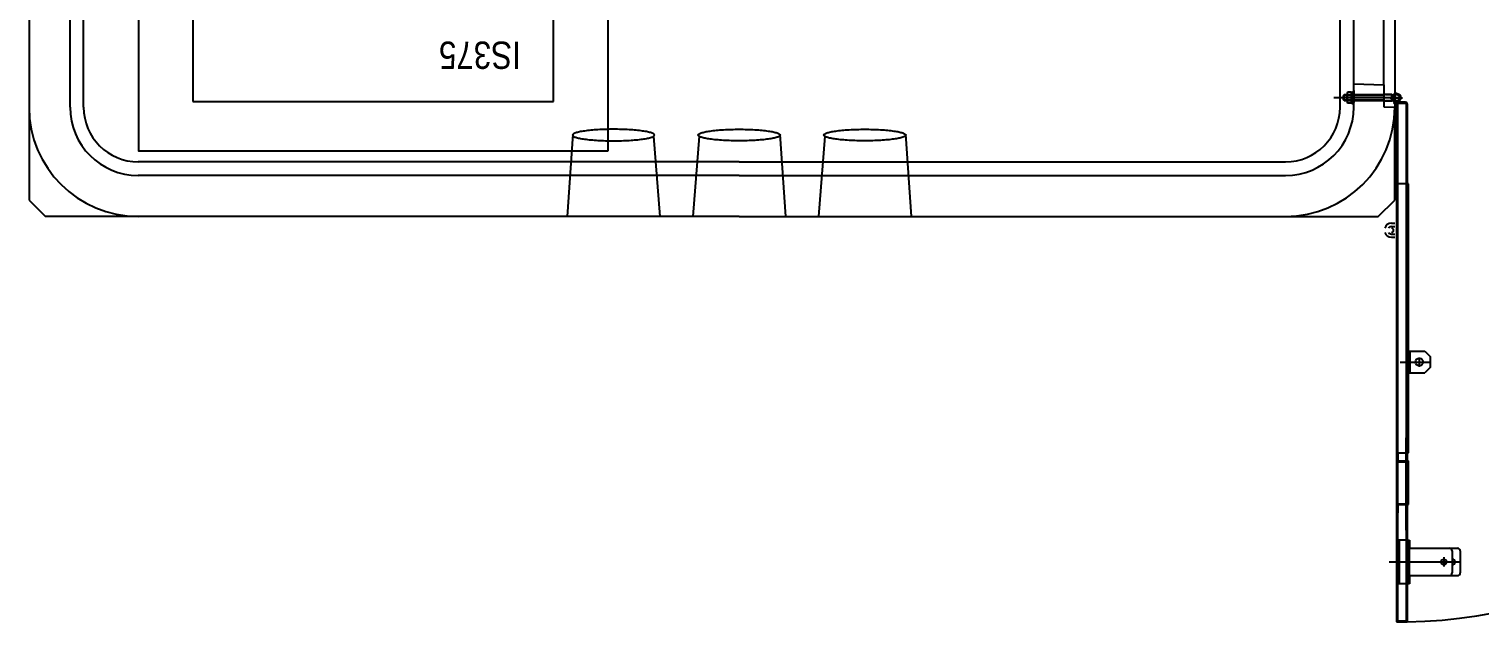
# Model space of a CAD drawing. Header units: millimetres. Extents: x -35961 to -35580, y 154458 to 154764.
# Drawn here: x -35809.895 to -35807.239, y 154629.509 to 154630.594 of the extents above; entities that cross this region are included whole.
import ezdxf

# ---------------------------------------------------------------- set-up
doc = ezdxf.new("R2010")
doc.units = ezdxf.units.MM
doc.header["$MEASUREMENT"] = 0
doc.layers.get('0').update_dxf_attribs({"color": 253})
for name, color, linetype in [('CONTORNO', 7, 'ByBlock'), ('EJES', 7, 'ByBlock'), ('HORMIGON', 7, 'ByBlock'), ('OLCULTA', 7, 'ByBlock'), ('PUERTA', 7, 'ByBlock')]:
    doc.layers.add(name, color=color, linetype=linetype)
doc.styles.get("Standard").update_dxf_attribs({"font": 'ARIALN.TTF'})

msp = doc.modelspace()

# ---------------------------------------------------------------- linework, layer by layer
msp.add_line((-35807.4701, 154630.4906, 0), (-35807.4701, 154631.3938, 0))
at = {"color": 1}
for p, q in [((-35809.595, 154630.7463, 0), (-35809.595, 154630.4613, 0)), ((-35808.935, 154630.4613, 0), (-35808.935, 154630.7463, 0)), ((-35809.595, 154630.4613, 0), (-35808.935, 154630.4613, 0))]:
    msp.add_line(p, q, dxfattribs=at)
at = {"elevation": 0}
msp.add_lwpolyline([(-35808.835, 154630.3713), (-35808.835, 154630.7463), (-35809.695, 154630.7463), (-35809.695, 154630.3713)], close=True, dxfattribs=at)
at = {"layer": 'CONTORNO'}
for p, q in [((-35809.8201, 154630.451, 0), (-35809.8201, 154633.839, 0)), ((-35809.8951, 154633.7958, 0), (-35809.8951, 154630.281, 0)), ((-35809.7951, 154630.451, 0), (-35809.7951, 154633.801, 0)), ((-35807.4951, 154630.451, 0), (-35807.4951, 154633.801, 0)), ((-35807.3949, 154633.7623, 0), (-35807.3951, 154630.451, 0)), ((-35807.4701, 154630.451, 0), (-35807.4701, 154630.4962, 0)), ((-35807.4701, 154630.4938, 0), (-35807.4151, 154630.4919, 0)), ((-35807.4151, 154630.4919, 0), (-35807.4151, 154630.4517, 0)), ((-35807.4151, 154630.4517, 0), (-35807.3951, 154630.451, 0)), ((-35807.3951, 154630.281, 0), (-35807.3951, 154630.451, 0)), ((-35808.5951, 154630.351, 0), (-35809.6951, 154630.351, 0)), ((-35808.5951, 154630.351, 0), (-35807.5951, 154630.351, 0)), ((-35808.5951, 154630.326, 0), (-35809.6951, 154630.326, 0)), ((-35808.5951, 154630.326, 0), (-35807.5951, 154630.326, 0)), ((-35809.8951, 154630.281, 0), (-35809.8651, 154630.251, 0)), ((-35807.4251, 154630.251, 0), (-35807.3951, 154630.281, 0)), ((-35808.5951, 154630.251, 0), (-35809.8651, 154630.251, 0)), ((-35808.5951, 154630.251, 0), (-35807.4251, 154630.251, 0))]:
    msp.add_line(p, q, dxfattribs=at)
for centre, radius, start, end in [((-35809.6951, 154630.451, 0), 0.2, 180, 270), ((-35809.6951, 154630.451, 0), 0.125, 180, 270), ((-35809.6951, 154630.451, 0), 0.1, 180, 270), ((-35807.5951, 154630.451, 0), 0.2, 270, 0), ((-35807.5951, 154630.451, 0), 0.1, 270, 0), ((-35807.5951, 154630.451, 0), 0.125, 270, 0)]:
    msp.add_arc(centre, radius, start, end, dxfattribs=at)
at = {"layer": 'EJES'}
msp.add_arc((-35807.3921, 154630.4685, 0), 0.9602, 271.1935, 91.3725, dxfattribs=at)
at = {"layer": 'HORMIGON'}
msp.add_line((-35807.4151, 154630.4919, 0), (-35807.4151, 154631.3957, 0), dxfattribs=at)
at = {"layer": 'OLCULTA'}
for p, q in [((-35808.8995, 154630.4015, 0), (-35808.9101, 154630.251, 0)), ((-35808.9, 154630.4006, 0), (-35808.9001, 154630.4001, 0)), ((-35808.9001, 154630.4001, 0), (-35808.9, 154630.3996, 0)), ((-35808.8998, 154630.4011, 0), (-35808.9, 154630.4006, 0)), ((-35808.9, 154630.3996, 0), (-35808.8998, 154630.3991, 0)), ((-35808.8993, 154630.4016, 0), (-35808.8998, 154630.4011, 0)), ((-35808.8998, 154630.3991, 0), (-35808.8993, 154630.3985, 0)), ((-35808.8987, 154630.4021, 0), (-35808.8993, 154630.4016, 0)), ((-35808.8993, 154630.3985, 0), (-35808.8987, 154630.398, 0)), ((-35808.8979, 154630.4026, 0), (-35808.8987, 154630.4021, 0)), ((-35808.8987, 154630.398, 0), (-35808.8979, 154630.3975, 0)), ((-35808.8969, 154630.4031, 0), (-35808.8979, 154630.4026, 0)), ((-35808.8979, 154630.3975, 0), (-35808.8969, 154630.397, 0)), ((-35808.8958, 154630.4036, 0), (-35808.8969, 154630.4031, 0)), ((-35808.8969, 154630.397, 0), (-35808.8958, 154630.3965, 0)), ((-35808.8944, 154630.4041, 0), (-35808.8958, 154630.4036, 0)), ((-35808.8958, 154630.3965, 0), (-35808.8944, 154630.3961, 0)), ((-35808.8929, 154630.4046, 0), (-35808.8944, 154630.4041, 0)), ((-35808.8944, 154630.3961, 0), (-35808.8929, 154630.3956, 0)), ((-35808.8913, 154630.405, 0), (-35808.8929, 154630.4046, 0)), ((-35808.8929, 154630.3956, 0), (-35808.8913, 154630.3951, 0)), ((-35808.8895, 154630.4055, 0), (-35808.8913, 154630.405, 0)), ((-35808.8913, 154630.3951, 0), (-35808.8895, 154630.3947, 0)), ((-35808.8875, 154630.4059, 0), (-35808.8895, 154630.4055, 0)), ((-35808.8895, 154630.3947, 0), (-35808.8875, 154630.3942, 0)), ((-35808.8854, 154630.4064, 0), (-35808.8875, 154630.4059, 0)), ((-35808.8875, 154630.3942, 0), (-35808.8854, 154630.3938, 0)), ((-35808.8831, 154630.4068, 0), (-35808.8854, 154630.4064, 0)), ((-35808.8854, 154630.3938, 0), (-35808.8831, 154630.3934, 0)), ((-35808.8807, 154630.4072, 0), (-35808.8831, 154630.4068, 0)), ((-35808.8831, 154630.3934, 0), (-35808.8807, 154630.393, 0)), ((-35808.8782, 154630.4075, 0), (-35808.8807, 154630.4072, 0)), ((-35808.8807, 154630.393, 0), (-35808.8782, 154630.3927, 0)), ((-35808.8755, 154630.4079, 0), (-35808.8782, 154630.4075, 0)), ((-35808.8782, 154630.3927, 0), (-35808.8755, 154630.3923, 0)), ((-35808.8727, 154630.4082, 0), (-35808.8755, 154630.4079, 0)), ((-35808.8755, 154630.3923, 0), (-35808.8727, 154630.392, 0)), ((-35808.8698, 154630.4085, 0), (-35808.8727, 154630.4082, 0)), ((-35808.8727, 154630.392, 0), (-35808.8698, 154630.3916, 0)), ((-35808.8668, 154630.4088, 0), (-35808.8698, 154630.4085, 0)), ((-35808.8698, 154630.3916, 0), (-35808.8668, 154630.3913, 0)), ((-35808.8637, 154630.4091, 0), (-35808.8668, 154630.4088, 0)), ((-35808.8668, 154630.3913, 0), (-35808.8637, 154630.3911, 0)), ((-35808.8605, 154630.4094, 0), (-35808.8637, 154630.4091, 0)), ((-35808.8637, 154630.3911, 0), (-35808.8605, 154630.3908, 0)), ((-35808.8572, 154630.4096, 0), (-35808.8605, 154630.4094, 0)), ((-35808.8605, 154630.3908, 0), (-35808.8572, 154630.3906, 0)), ((-35808.8538, 154630.4098, 0), (-35808.8572, 154630.4096, 0)), ((-35808.8572, 154630.3906, 0), (-35808.8538, 154630.3904, 0)), ((-35808.8504, 154630.41, 0), (-35808.8538, 154630.4098, 0)), ((-35808.8538, 154630.3904, 0), (-35808.8504, 154630.3902, 0)), ((-35808.8469, 154630.4102, 0), (-35808.8504, 154630.41, 0)), ((-35808.8504, 154630.3902, 0), (-35808.8469, 154630.39, 0)), ((-35808.8434, 154630.4103, 0), (-35808.8469, 154630.4102, 0)), ((-35808.8469, 154630.39, 0), (-35808.8434, 154630.3899, 0)), ((-35808.8398, 154630.4104, 0), (-35808.8434, 154630.4103, 0)), ((-35808.8434, 154630.3899, 0), (-35808.8398, 154630.3898, 0)), ((-35808.8361, 154630.4105, 0), (-35808.8398, 154630.4104, 0)), ((-35808.8398, 154630.3898, 0), (-35808.8361, 154630.3897, 0)), ((-35808.8325, 154630.4106, 0), (-35808.8361, 154630.4105, 0)), ((-35808.8361, 154630.3897, 0), (-35808.8325, 154630.3896, 0)), ((-35808.8288, 154630.4106, 0), (-35808.8325, 154630.4106, 0)), ((-35808.8325, 154630.3896, 0), (-35808.8288, 154630.3896, 0)), ((-35808.8251, 154630.4106, 0), (-35808.8288, 154630.4106, 0)), ((-35808.8288, 154630.3896, 0), (-35808.8251, 154630.3896, 0)), ((-35808.8215, 154630.4106, 0), (-35808.8251, 154630.4106, 0)), ((-35808.8251, 154630.3896, 0), (-35808.8215, 154630.3896, 0)), ((-35808.8178, 154630.4106, 0), (-35808.8215, 154630.4106, 0)), ((-35808.8215, 154630.3896, 0), (-35808.8178, 154630.3896, 0)), ((-35808.8141, 154630.4105, 0), (-35808.8178, 154630.4106, 0)), ((-35808.8178, 154630.3896, 0), (-35808.8141, 154630.3897, 0)), ((-35808.8105, 154630.4104, 0), (-35808.8141, 154630.4105, 0)), ((-35808.8141, 154630.3897, 0), (-35808.8105, 154630.3898, 0)), ((-35808.8069, 154630.4103, 0), (-35808.8105, 154630.4104, 0)), ((-35808.8105, 154630.3898, 0), (-35808.8069, 154630.3899, 0)), ((-35808.8034, 154630.4102, 0), (-35808.8069, 154630.4103, 0)), ((-35808.8069, 154630.3899, 0), (-35808.8034, 154630.39, 0)), ((-35808.7999, 154630.41, 0), (-35808.8034, 154630.4102, 0)), ((-35808.8034, 154630.39, 0), (-35808.7999, 154630.3902, 0)), ((-35808.7964, 154630.4098, 0), (-35808.7999, 154630.41, 0)), ((-35808.7999, 154630.3902, 0), (-35808.7964, 154630.3904, 0)), ((-35808.7931, 154630.4096, 0), (-35808.7964, 154630.4098, 0)), ((-35808.7964, 154630.3904, 0), (-35808.7931, 154630.3906, 0)), ((-35808.7898, 154630.4094, 0), (-35808.7931, 154630.4096, 0)), ((-35808.7931, 154630.3906, 0), (-35808.7898, 154630.3908, 0)), ((-35808.7866, 154630.4091, 0), (-35808.7898, 154630.4094, 0)), ((-35808.7898, 154630.3908, 0), (-35808.7866, 154630.3911, 0)), ((-35808.7835, 154630.4088, 0), (-35808.7866, 154630.4091, 0)), ((-35808.7866, 154630.3911, 0), (-35808.7835, 154630.3913, 0)), ((-35808.7805, 154630.4085, 0), (-35808.7835, 154630.4088, 0)), ((-35808.7835, 154630.3913, 0), (-35808.7805, 154630.3916, 0)), ((-35808.7776, 154630.4082, 0), (-35808.7805, 154630.4085, 0)), ((-35808.7805, 154630.3916, 0), (-35808.7776, 154630.392, 0)), ((-35808.7748, 154630.4079, 0), (-35808.7776, 154630.4082, 0)), ((-35808.7776, 154630.392, 0), (-35808.7748, 154630.3923, 0)), ((-35808.7721, 154630.4075, 0), (-35808.7748, 154630.4079, 0)), ((-35808.7748, 154630.3923, 0), (-35808.7721, 154630.3927, 0)), ((-35808.7696, 154630.4072, 0), (-35808.7721, 154630.4075, 0)), ((-35808.7721, 154630.3927, 0), (-35808.7696, 154630.393, 0)), ((-35808.7672, 154630.4068, 0), (-35808.7696, 154630.4072, 0)), ((-35808.7696, 154630.393, 0), (-35808.7672, 154630.3934, 0)), ((-35808.7649, 154630.4064, 0), (-35808.7672, 154630.4068, 0)), ((-35808.7672, 154630.3934, 0), (-35808.7649, 154630.3938, 0)), ((-35808.7628, 154630.4059, 0), (-35808.7649, 154630.4064, 0)), ((-35808.7649, 154630.3938, 0), (-35808.7628, 154630.3942, 0)), ((-35808.7608, 154630.4055, 0), (-35808.7628, 154630.4059, 0)), ((-35808.7628, 154630.3942, 0), (-35808.7608, 154630.3947, 0)), ((-35808.759, 154630.405, 0), (-35808.7608, 154630.4055, 0)), ((-35808.7608, 154630.3947, 0), (-35808.759, 154630.3951, 0)), ((-35808.7573, 154630.4046, 0), (-35808.759, 154630.405, 0)), ((-35808.759, 154630.3951, 0), (-35808.7573, 154630.3956, 0)), ((-35808.7558, 154630.4041, 0), (-35808.7573, 154630.4046, 0)), ((-35808.7573, 154630.3956, 0), (-35808.7558, 154630.3961, 0)), ((-35808.7545, 154630.4036, 0), (-35808.7558, 154630.4041, 0)), ((-35808.7558, 154630.3961, 0), (-35808.7545, 154630.3965, 0)), ((-35808.7534, 154630.4031, 0), (-35808.7545, 154630.4036, 0)), ((-35808.7545, 154630.3965, 0), (-35808.7534, 154630.397, 0)), ((-35808.7524, 154630.4026, 0), (-35808.7534, 154630.4031, 0)), ((-35808.7534, 154630.397, 0), (-35808.7524, 154630.3975, 0)), ((-35808.7516, 154630.4021, 0), (-35808.7524, 154630.4026, 0)), ((-35808.7524, 154630.3975, 0), (-35808.7516, 154630.398, 0)), ((-35808.7518, 154630.3979, 0), (-35808.7401, 154630.251, 0)), ((-35808.751, 154630.4016, 0), (-35808.7516, 154630.4021, 0)), ((-35808.7516, 154630.398, 0), (-35808.751, 154630.3985, 0)), ((-35808.7505, 154630.4011, 0), (-35808.751, 154630.4016, 0)), ((-35808.751, 154630.3985, 0), (-35808.7505, 154630.3991, 0)), ((-35808.7502, 154630.4006, 0), (-35808.7505, 154630.4011, 0)), ((-35808.7505, 154630.3991, 0), (-35808.7502, 154630.3996, 0)), ((-35808.7501, 154630.4001, 0), (-35808.7502, 154630.4006, 0)), ((-35808.7502, 154630.3996, 0), (-35808.7501, 154630.4001, 0)), ((-35808.6685, 154630.3979, 0), (-35808.6801, 154630.251, 0)), ((-35808.6701, 154630.4001, 0), (-35808.67, 154630.4006, 0)), ((-35808.67, 154630.3996, 0), (-35808.6701, 154630.4001, 0)), ((-35808.67, 154630.4006, 0), (-35808.6698, 154630.4011, 0)), ((-35808.6698, 154630.3991, 0), (-35808.67, 154630.3996, 0)), ((-35808.6698, 154630.4011, 0), (-35808.6693, 154630.4016, 0)), ((-35808.6693, 154630.3985, 0), (-35808.6698, 154630.3991, 0)), ((-35808.6693, 154630.4016, 0), (-35808.6687, 154630.4021, 0)), ((-35808.6687, 154630.398, 0), (-35808.6693, 154630.3985, 0)), ((-35808.6687, 154630.4021, 0), (-35808.6679, 154630.4026, 0)), ((-35808.6679, 154630.3975, 0), (-35808.6687, 154630.398, 0)), ((-35808.6679, 154630.4026, 0), (-35808.6669, 154630.4031, 0)), ((-35808.6669, 154630.397, 0), (-35808.6679, 154630.3975, 0)), ((-35808.6669, 154630.4031, 0), (-35808.6658, 154630.4036, 0)), ((-35808.6658, 154630.3965, 0), (-35808.6669, 154630.397, 0)), ((-35808.6658, 154630.4036, 0), (-35808.6644, 154630.4041, 0)), ((-35808.6644, 154630.3961, 0), (-35808.6658, 154630.3965, 0)), ((-35808.6644, 154630.4041, 0), (-35808.6629, 154630.4046, 0)), ((-35808.6629, 154630.3956, 0), (-35808.6644, 154630.3961, 0)), ((-35808.6629, 154630.4046, 0), (-35808.6613, 154630.405, 0)), ((-35808.6613, 154630.3951, 0), (-35808.6629, 154630.3956, 0)), ((-35808.6613, 154630.405, 0), (-35808.6595, 154630.4055, 0)), ((-35808.6595, 154630.3947, 0), (-35808.6613, 154630.3951, 0)), ((-35808.6595, 154630.4055, 0), (-35808.6575, 154630.4059, 0)), ((-35808.6575, 154630.3942, 0), (-35808.6595, 154630.3947, 0)), ((-35808.6575, 154630.4059, 0), (-35808.6554, 154630.4064, 0)), ((-35808.6554, 154630.3938, 0), (-35808.6575, 154630.3942, 0)), ((-35808.6554, 154630.4064, 0), (-35808.6531, 154630.4068, 0)), ((-35808.6531, 154630.3934, 0), (-35808.6554, 154630.3938, 0)), ((-35808.6531, 154630.4068, 0), (-35808.6507, 154630.4072, 0)), ((-35808.6507, 154630.393, 0), (-35808.6531, 154630.3934, 0)), ((-35808.6507, 154630.4072, 0), (-35808.6482, 154630.4075, 0)), ((-35808.6482, 154630.3927, 0), (-35808.6507, 154630.393, 0)), ((-35808.6482, 154630.4075, 0), (-35808.6455, 154630.4079, 0)), ((-35808.6455, 154630.3923, 0), (-35808.6482, 154630.3927, 0)), ((-35808.6455, 154630.4079, 0), (-35808.6427, 154630.4082, 0)), ((-35808.6427, 154630.392, 0), (-35808.6455, 154630.3923, 0)), ((-35808.6427, 154630.4082, 0), (-35808.6398, 154630.4085, 0)), ((-35808.6398, 154630.3916, 0), (-35808.6427, 154630.392, 0)), ((-35808.6398, 154630.4085, 0), (-35808.6368, 154630.4088, 0)), ((-35808.6368, 154630.3913, 0), (-35808.6398, 154630.3916, 0)), ((-35808.6368, 154630.4088, 0), (-35808.6337, 154630.4091, 0)), ((-35808.6337, 154630.3911, 0), (-35808.6368, 154630.3913, 0)), ((-35808.6337, 154630.4091, 0), (-35808.6305, 154630.4094, 0)), ((-35808.6305, 154630.3908, 0), (-35808.6337, 154630.3911, 0)), ((-35808.6305, 154630.4094, 0), (-35808.6272, 154630.4096, 0)), ((-35808.6272, 154630.3906, 0), (-35808.6305, 154630.3908, 0)), ((-35808.6272, 154630.4096, 0), (-35808.6238, 154630.4098, 0)), ((-35808.6238, 154630.3904, 0), (-35808.6272, 154630.3906, 0)), ((-35808.6238, 154630.4098, 0), (-35808.6204, 154630.41, 0)), ((-35808.6204, 154630.3902, 0), (-35808.6238, 154630.3904, 0)), ((-35808.6204, 154630.41, 0), (-35808.6169, 154630.4102, 0)), ((-35808.6169, 154630.39, 0), (-35808.6204, 154630.3902, 0)), ((-35808.6169, 154630.4102, 0), (-35808.6134, 154630.4103, 0)), ((-35808.6134, 154630.3899, 0), (-35808.6169, 154630.39, 0)), ((-35808.6134, 154630.4103, 0), (-35808.6098, 154630.4104, 0)), ((-35808.6098, 154630.3898, 0), (-35808.6134, 154630.3899, 0)), ((-35808.6098, 154630.4104, 0), (-35808.6061, 154630.4105, 0)), ((-35808.6061, 154630.3897, 0), (-35808.6098, 154630.3898, 0)), ((-35808.6061, 154630.4105, 0), (-35808.6025, 154630.4106, 0)), ((-35808.6025, 154630.3896, 0), (-35808.6061, 154630.3897, 0)), ((-35808.6025, 154630.4106, 0), (-35808.5988, 154630.4106, 0)), ((-35808.5988, 154630.3896, 0), (-35808.6025, 154630.3896, 0)), ((-35808.5988, 154630.4106, 0), (-35808.5951, 154630.4106, 0)), ((-35808.5951, 154630.3896, 0), (-35808.5988, 154630.3896, 0)), ((-35808.5951, 154630.4106, 0), (-35808.5915, 154630.4106, 0)), ((-35808.5915, 154630.3896, 0), (-35808.5951, 154630.3896, 0)), ((-35808.5915, 154630.4106, 0), (-35808.5878, 154630.4106, 0)), ((-35808.5878, 154630.3896, 0), (-35808.5915, 154630.3896, 0)), ((-35808.5878, 154630.4106, 0), (-35808.5841, 154630.4105, 0)), ((-35808.5841, 154630.3897, 0), (-35808.5878, 154630.3896, 0)), ((-35808.5841, 154630.4105, 0), (-35808.5805, 154630.4104, 0)), ((-35808.5805, 154630.3898, 0), (-35808.5841, 154630.3897, 0)), ((-35808.5805, 154630.4104, 0), (-35808.5769, 154630.4103, 0)), ((-35808.5769, 154630.3899, 0), (-35808.5805, 154630.3898, 0)), ((-35808.5769, 154630.4103, 0), (-35808.5734, 154630.4102, 0)), ((-35808.5734, 154630.39, 0), (-35808.5769, 154630.3899, 0)), ((-35808.5734, 154630.4102, 0), (-35808.5699, 154630.41, 0)), ((-35808.5699, 154630.3902, 0), (-35808.5734, 154630.39, 0)), ((-35808.5699, 154630.41, 0), (-35808.5664, 154630.4098, 0)), ((-35808.5664, 154630.3904, 0), (-35808.5699, 154630.3902, 0)), ((-35808.5664, 154630.4098, 0), (-35808.5631, 154630.4096, 0)), ((-35808.5631, 154630.3906, 0), (-35808.5664, 154630.3904, 0)), ((-35808.5631, 154630.4096, 0), (-35808.5598, 154630.4094, 0)), ((-35808.5598, 154630.3908, 0), (-35808.5631, 154630.3906, 0)), ((-35808.5598, 154630.4094, 0), (-35808.5566, 154630.4091, 0)), ((-35808.5566, 154630.3911, 0), (-35808.5598, 154630.3908, 0)), ((-35808.5566, 154630.4091, 0), (-35808.5535, 154630.4088, 0)), ((-35808.5535, 154630.3913, 0), (-35808.5566, 154630.3911, 0)), ((-35808.5535, 154630.4088, 0), (-35808.5505, 154630.4085, 0)), ((-35808.5505, 154630.3916, 0), (-35808.5535, 154630.3913, 0)), ((-35808.5505, 154630.4085, 0), (-35808.5476, 154630.4082, 0)), ((-35808.5476, 154630.392, 0), (-35808.5505, 154630.3916, 0)), ((-35808.5476, 154630.4082, 0), (-35808.5448, 154630.4079, 0)), ((-35808.5448, 154630.3923, 0), (-35808.5476, 154630.392, 0)), ((-35808.5448, 154630.4079, 0), (-35808.5421, 154630.4075, 0)), ((-35808.5421, 154630.3927, 0), (-35808.5448, 154630.3923, 0)), ((-35808.5421, 154630.4075, 0), (-35808.5396, 154630.4072, 0)), ((-35808.5396, 154630.393, 0), (-35808.5421, 154630.3927, 0)), ((-35808.5396, 154630.4072, 0), (-35808.5372, 154630.4068, 0)), ((-35808.5372, 154630.3934, 0), (-35808.5396, 154630.393, 0)), ((-35808.5372, 154630.4068, 0), (-35808.5349, 154630.4064, 0)), ((-35808.5349, 154630.3938, 0), (-35808.5372, 154630.3934, 0)), ((-35808.5349, 154630.4064, 0), (-35808.5328, 154630.4059, 0)), ((-35808.5328, 154630.3942, 0), (-35808.5349, 154630.3938, 0)), ((-35808.5328, 154630.4059, 0), (-35808.5308, 154630.4055, 0)), ((-35808.5308, 154630.3947, 0), (-35808.5328, 154630.3942, 0)), ((-35808.5308, 154630.4055, 0), (-35808.529, 154630.405, 0)), ((-35808.529, 154630.3951, 0), (-35808.5308, 154630.3947, 0)), ((-35808.529, 154630.405, 0), (-35808.5273, 154630.4046, 0)), ((-35808.5273, 154630.3956, 0), (-35808.529, 154630.3951, 0)), ((-35808.5273, 154630.4046, 0), (-35808.5258, 154630.4041, 0)), ((-35808.5258, 154630.3961, 0), (-35808.5273, 154630.3956, 0)), ((-35808.5258, 154630.4041, 0), (-35808.5245, 154630.4036, 0)), ((-35808.5245, 154630.3965, 0), (-35808.5258, 154630.3961, 0)), ((-35808.5245, 154630.4036, 0), (-35808.5234, 154630.4031, 0)), ((-35808.5234, 154630.397, 0), (-35808.5245, 154630.3965, 0)), ((-35808.5234, 154630.4031, 0), (-35808.5224, 154630.4026, 0)), ((-35808.5224, 154630.3975, 0), (-35808.5234, 154630.397, 0)), ((-35808.5224, 154630.4026, 0), (-35808.5216, 154630.4021, 0)), ((-35808.5216, 154630.398, 0), (-35808.5224, 154630.3975, 0)), ((-35808.5216, 154630.4021, 0), (-35808.521, 154630.4016, 0)), ((-35808.521, 154630.3985, 0), (-35808.5216, 154630.398, 0)), ((-35808.521, 154630.4016, 0), (-35808.5205, 154630.4011, 0)), ((-35808.5205, 154630.3991, 0), (-35808.521, 154630.3985, 0)), ((-35808.5208, 154630.4015, 0), (-35808.5101, 154630.251, 0)), ((-35808.5205, 154630.4011, 0), (-35808.5202, 154630.4006, 0)), ((-35808.5202, 154630.3996, 0), (-35808.5205, 154630.3991, 0)), ((-35808.5202, 154630.4006, 0), (-35808.5201, 154630.4001, 0)), ((-35808.5201, 154630.4001, 0), (-35808.5202, 154630.3996, 0)), ((-35808.4385, 154630.3979, 0), (-35808.4501, 154630.251, 0)), ((-35808.4401, 154630.4001, 0), (-35808.44, 154630.4006, 0)), ((-35808.44, 154630.3996, 0), (-35808.4401, 154630.4001, 0)), ((-35808.44, 154630.4006, 0), (-35808.4398, 154630.4011, 0)), ((-35808.4398, 154630.3991, 0), (-35808.44, 154630.3996, 0)), ((-35808.4398, 154630.4011, 0), (-35808.4393, 154630.4016, 0)), ((-35808.4393, 154630.3985, 0), (-35808.4398, 154630.3991, 0)), ((-35808.4393, 154630.4016, 0), (-35808.4387, 154630.4021, 0)), ((-35808.4387, 154630.398, 0), (-35808.4393, 154630.3985, 0)), ((-35808.4387, 154630.4021, 0), (-35808.4379, 154630.4026, 0)), ((-35808.4379, 154630.3975, 0), (-35808.4387, 154630.398, 0)), ((-35808.4379, 154630.4026, 0), (-35808.4369, 154630.4031, 0)), ((-35808.4369, 154630.397, 0), (-35808.4379, 154630.3975, 0)), ((-35808.4369, 154630.4031, 0), (-35808.4358, 154630.4036, 0)), ((-35808.4358, 154630.3965, 0), (-35808.4369, 154630.397, 0)), ((-35808.4358, 154630.4036, 0), (-35808.4344, 154630.4041, 0)), ((-35808.4344, 154630.3961, 0), (-35808.4358, 154630.3965, 0)), ((-35808.4344, 154630.4041, 0), (-35808.4329, 154630.4046, 0)), ((-35808.4329, 154630.3956, 0), (-35808.4344, 154630.3961, 0)), ((-35808.4329, 154630.4046, 0), (-35808.4313, 154630.405, 0)), ((-35808.4313, 154630.3951, 0), (-35808.4329, 154630.3956, 0)), ((-35808.4313, 154630.405, 0), (-35808.4295, 154630.4055, 0)), ((-35808.4295, 154630.3947, 0), (-35808.4313, 154630.3951, 0)), ((-35808.4295, 154630.4055, 0), (-35808.4275, 154630.4059, 0)), ((-35808.4275, 154630.3942, 0), (-35808.4295, 154630.3947, 0)), ((-35808.4275, 154630.4059, 0), (-35808.4254, 154630.4064, 0)), ((-35808.4254, 154630.3938, 0), (-35808.4275, 154630.3942, 0)), ((-35808.4254, 154630.4064, 0), (-35808.4231, 154630.4068, 0)), ((-35808.4231, 154630.3934, 0), (-35808.4254, 154630.3938, 0)), ((-35808.4231, 154630.4068, 0), (-35808.4207, 154630.4072, 0)), ((-35808.4207, 154630.393, 0), (-35808.4231, 154630.3934, 0)), ((-35808.4207, 154630.4072, 0), (-35808.4182, 154630.4075, 0)), ((-35808.4182, 154630.3927, 0), (-35808.4207, 154630.393, 0)), ((-35808.4182, 154630.4075, 0), (-35808.4155, 154630.4079, 0)), ((-35808.4155, 154630.3923, 0), (-35808.4182, 154630.3927, 0)), ((-35808.4155, 154630.4079, 0), (-35808.4127, 154630.4082, 0)), ((-35808.4127, 154630.392, 0), (-35808.4155, 154630.3923, 0)), ((-35808.4127, 154630.4082, 0), (-35808.4098, 154630.4085, 0)), ((-35808.4098, 154630.3916, 0), (-35808.4127, 154630.392, 0)), ((-35808.4098, 154630.4085, 0), (-35808.4068, 154630.4088, 0)), ((-35808.4068, 154630.3913, 0), (-35808.4098, 154630.3916, 0)), ((-35808.4068, 154630.4088, 0), (-35808.4037, 154630.4091, 0)), ((-35808.4037, 154630.3911, 0), (-35808.4068, 154630.3913, 0)), ((-35808.4037, 154630.4091, 0), (-35808.4005, 154630.4094, 0)), ((-35808.4005, 154630.3908, 0), (-35808.4037, 154630.3911, 0)), ((-35808.4005, 154630.4094, 0), (-35808.3972, 154630.4096, 0)), ((-35808.3972, 154630.3906, 0), (-35808.4005, 154630.3908, 0)), ((-35808.3972, 154630.4096, 0), (-35808.3938, 154630.4098, 0)), ((-35808.3938, 154630.3904, 0), (-35808.3972, 154630.3906, 0)), ((-35808.3938, 154630.4098, 0), (-35808.3904, 154630.41, 0)), ((-35808.3904, 154630.3902, 0), (-35808.3938, 154630.3904, 0)), ((-35808.3904, 154630.41, 0), (-35808.3869, 154630.4102, 0)), ((-35808.3869, 154630.39, 0), (-35808.3904, 154630.3902, 0)), ((-35808.3869, 154630.4102, 0), (-35808.3834, 154630.4103, 0)), ((-35808.3834, 154630.3899, 0), (-35808.3869, 154630.39, 0)), ((-35808.3834, 154630.4103, 0), (-35808.3798, 154630.4104, 0)), ((-35808.3798, 154630.3898, 0), (-35808.3834, 154630.3899, 0)), ((-35808.3798, 154630.4104, 0), (-35808.3761, 154630.4105, 0)), ((-35808.3761, 154630.3897, 0), (-35808.3798, 154630.3898, 0)), ((-35808.3761, 154630.4105, 0), (-35808.3725, 154630.4106, 0)), ((-35808.3725, 154630.3896, 0), (-35808.3761, 154630.3897, 0)), ((-35808.3725, 154630.4106, 0), (-35808.3688, 154630.4106, 0)), ((-35808.3688, 154630.3896, 0), (-35808.3725, 154630.3896, 0)), ((-35808.3688, 154630.4106, 0), (-35808.3651, 154630.4106, 0)), ((-35808.3651, 154630.3896, 0), (-35808.3688, 154630.3896, 0)), ((-35808.3651, 154630.4106, 0), (-35808.3615, 154630.4106, 0)), ((-35808.3615, 154630.3896, 0), (-35808.3651, 154630.3896, 0)), ((-35808.3615, 154630.4106, 0), (-35808.3578, 154630.4106, 0)), ((-35808.3578, 154630.3896, 0), (-35808.3615, 154630.3896, 0)), ((-35808.3578, 154630.4106, 0), (-35808.3541, 154630.4105, 0)), ((-35808.3541, 154630.3897, 0), (-35808.3578, 154630.3896, 0)), ((-35808.3541, 154630.4105, 0), (-35808.3505, 154630.4104, 0)), ((-35808.3505, 154630.3898, 0), (-35808.3541, 154630.3897, 0)), ((-35808.3505, 154630.4104, 0), (-35808.3469, 154630.4103, 0)), ((-35808.3469, 154630.3899, 0), (-35808.3505, 154630.3898, 0)), ((-35808.3469, 154630.4103, 0), (-35808.3434, 154630.4102, 0)), ((-35808.3434, 154630.39, 0), (-35808.3469, 154630.3899, 0)), ((-35808.3434, 154630.4102, 0), (-35808.3399, 154630.41, 0)), ((-35808.3399, 154630.3902, 0), (-35808.3434, 154630.39, 0)), ((-35808.3399, 154630.41, 0), (-35808.3364, 154630.4098, 0)), ((-35808.3364, 154630.3904, 0), (-35808.3399, 154630.3902, 0)), ((-35808.3364, 154630.4098, 0), (-35808.3331, 154630.4096, 0)), ((-35808.3331, 154630.3906, 0), (-35808.3364, 154630.3904, 0)), ((-35808.3331, 154630.4096, 0), (-35808.3298, 154630.4094, 0)), ((-35808.3298, 154630.3908, 0), (-35808.3331, 154630.3906, 0)), ((-35808.3298, 154630.4094, 0), (-35808.3266, 154630.4091, 0)), ((-35808.3266, 154630.3911, 0), (-35808.3298, 154630.3908, 0)), ((-35808.3266, 154630.4091, 0), (-35808.3235, 154630.4088, 0)), ((-35808.3235, 154630.3913, 0), (-35808.3266, 154630.3911, 0)), ((-35808.3235, 154630.4088, 0), (-35808.3205, 154630.4085, 0)), ((-35808.3205, 154630.3916, 0), (-35808.3235, 154630.3913, 0)), ((-35808.3205, 154630.4085, 0), (-35808.3176, 154630.4082, 0)), ((-35808.3176, 154630.392, 0), (-35808.3205, 154630.3916, 0)), ((-35808.3176, 154630.4082, 0), (-35808.3148, 154630.4079, 0)), ((-35808.3148, 154630.3923, 0), (-35808.3176, 154630.392, 0)), ((-35808.3148, 154630.4079, 0), (-35808.3121, 154630.4075, 0)), ((-35808.3121, 154630.3927, 0), (-35808.3148, 154630.3923, 0)), ((-35808.3121, 154630.4075, 0), (-35808.3096, 154630.4072, 0)), ((-35808.3096, 154630.393, 0), (-35808.3121, 154630.3927, 0)), ((-35808.3096, 154630.4072, 0), (-35808.3072, 154630.4068, 0)), ((-35808.3072, 154630.3934, 0), (-35808.3096, 154630.393, 0)), ((-35808.3072, 154630.4068, 0), (-35808.3049, 154630.4064, 0)), ((-35808.3049, 154630.3938, 0), (-35808.3072, 154630.3934, 0)), ((-35808.3049, 154630.4064, 0), (-35808.3028, 154630.4059, 0)), ((-35808.3028, 154630.3942, 0), (-35808.3049, 154630.3938, 0)), ((-35808.3028, 154630.4059, 0), (-35808.3008, 154630.4055, 0)), ((-35808.3008, 154630.3947, 0), (-35808.3028, 154630.3942, 0)), ((-35808.3008, 154630.4055, 0), (-35808.299, 154630.405, 0)), ((-35808.299, 154630.3951, 0), (-35808.3008, 154630.3947, 0)), ((-35808.299, 154630.405, 0), (-35808.2973, 154630.4046, 0)), ((-35808.2973, 154630.3956, 0), (-35808.299, 154630.3951, 0)), ((-35808.2973, 154630.4046, 0), (-35808.2958, 154630.4041, 0)), ((-35808.2958, 154630.3961, 0), (-35808.2973, 154630.3956, 0)), ((-35808.2958, 154630.4041, 0), (-35808.2945, 154630.4036, 0)), ((-35808.2945, 154630.3965, 0), (-35808.2958, 154630.3961, 0)), ((-35808.2945, 154630.4036, 0), (-35808.2934, 154630.4031, 0)), ((-35808.2934, 154630.397, 0), (-35808.2945, 154630.3965, 0)), ((-35808.2934, 154630.4031, 0), (-35808.2924, 154630.4026, 0)), ((-35808.2924, 154630.3975, 0), (-35808.2934, 154630.397, 0)), ((-35808.2924, 154630.4026, 0), (-35808.2916, 154630.4021, 0)), ((-35808.2916, 154630.398, 0), (-35808.2924, 154630.3975, 0)), ((-35808.2916, 154630.4021, 0), (-35808.291, 154630.4016, 0)), ((-35808.291, 154630.3985, 0), (-35808.2916, 154630.398, 0)), ((-35808.291, 154630.4016, 0), (-35808.2905, 154630.4011, 0)), ((-35808.2905, 154630.3991, 0), (-35808.291, 154630.3985, 0)), ((-35808.2908, 154630.4015, 0), (-35808.2801, 154630.251, 0)), ((-35808.2905, 154630.4011, 0), (-35808.2902, 154630.4006, 0)), ((-35808.2902, 154630.3996, 0), (-35808.2905, 154630.3991, 0)), ((-35808.2902, 154630.4006, 0), (-35808.2901, 154630.4001, 0)), ((-35808.2901, 154630.4001, 0), (-35808.2902, 154630.3996, 0))]:
    msp.add_line(p, q, dxfattribs=at)
at = {"layer": 'PUERTA'}
for p, q in [((-35807.3821, 154630.4685, 0), (-35807.5063, 154630.4685, 0)), ((-35807.4879, 154630.4735, 0), (-35807.4891, 154630.4723, 0)), ((-35807.4891, 154630.4647, 0), (-35807.4891, 154630.4723, 0)), ((-35807.4151, 154630.4723, 0), (-35807.4891, 154630.4723, 0)), ((-35807.4879, 154630.4635, 0), (-35807.4879, 154630.4735, 0)), ((-35807.4151, 154630.4735, 0), (-35807.4879, 154630.4735, 0)), ((-35807.4821, 154630.476, 0), (-35807.4821, 154630.4735, 0)), ((-35807.4741, 154630.4735, 0), (-35807.4821, 154630.4735, 0)), ((-35807.4821, 154630.4635, 0), (-35807.4821, 154630.4735, 0)), ((-35807.475, 154630.4785, 0), (-35807.4813, 154630.4785, 0)), ((-35807.4741, 154630.4785, 0), (-35807.4721, 154630.4785, 0)), ((-35807.4741, 154630.4785, 0), (-35807.4741, 154630.474, 0)), ((-35807.4741, 154630.463, 0), (-35807.4741, 154630.474, 0)), ((-35807.4721, 154630.474, 0), (-35807.4741, 154630.474, 0)), ((-35807.4721, 154630.4795, 0), (-35807.4701, 154630.4795, 0)), ((-35807.4721, 154630.4795, 0), (-35807.4721, 154630.474, 0)), ((-35807.4701, 154630.4745, 0), (-35807.4721, 154630.4745, 0)), ((-35807.4721, 154630.474, 0), (-35807.4721, 154630.463, 0)), ((-35807.4701, 154630.4819, 0), (-35807.4701, 154630.4769, 0)), ((-35807.4701, 154630.4769, 0), (-35807.4701, 154630.4649, 0)), ((-35807.4001, 154630.4745, 0), (-35807.4151, 154630.4745, 0)), ((-35807.4151, 154630.4745, 0), (-35807.4151, 154630.4625, 0)), ((-35807.4121, 154630.4745, 0), (-35807.4001, 154630.4745, 0)), ((-35807.4031, 154630.4685, 0), (-35807.3811, 154630.4685, 0)), ((-35807.4021, 154630.4685, 0), (-35807.3821, 154630.4685, 0)), ((-35807.4001, 154630.4745, 0), (-35807.4001, 154630.4685, 0)), ((-35807.4001, 154630.4625, 0), (-35807.4001, 154630.4745, 0)), ((-35807.4001, 154630.4685, 0), (-35807.4001, 154630.4625, 0)), ((-35807.4879, 154630.4635, 0), (-35807.4891, 154630.4647, 0)), ((-35807.4891, 154630.4647, 0), (-35807.4151, 154630.4647, 0)), ((-35807.4879, 154630.4635, 0), (-35807.4151, 154630.4635, 0)), ((-35807.4741, 154630.4635, 0), (-35807.4821, 154630.4635, 0)), ((-35807.4821, 154630.4635, 0), (-35807.4821, 154630.461, 0)), ((-35807.475, 154630.4585, 0), (-35807.4813, 154630.4585, 0)), ((-35807.4721, 154630.463, 0), (-35807.4741, 154630.463, 0)), ((-35807.4741, 154630.463, 0), (-35807.4741, 154630.4585, 0)), ((-35807.4741, 154630.4585, 0), (-35807.4721, 154630.4585, 0)), ((-35807.4721, 154630.463, 0), (-35807.4721, 154630.4575, 0)), ((-35807.4701, 154630.4625, 0), (-35807.4721, 154630.4625, 0)), ((-35807.4721, 154630.4575, 0), (-35807.4701, 154630.4575, 0)), ((-35807.4701, 154630.4649, 0), (-35807.4701, 154630.4599, 0)), ((-35807.4151, 154630.4625, 0), (-35807.4001, 154630.4625, 0)), ((-35807.4001, 154630.4625, 0), (-35807.4121, 154630.4625, 0)), ((-35807.3921, 154630.4605, 0), (-35807.3921, 154629.5085, 0)), ((-35807.3751, 154630.4605, 0), (-35807.3921, 154630.4605, 0)), ((-35807.3921, 154630.4575, 0), (-35807.3921, 154630.4312, 0)), ((-35807.3901, 154630.4575, 0), (-35807.3901, 154629.5105, 0)), ((-35807.3901, 154630.4575, 0), (-35807.3901, 154630.4303, 0)), ((-35807.3891, 154630.4605, 0), (-35807.3751, 154630.4605, 0)), ((-35807.3891, 154630.4585, 0), (-35807.3751, 154630.4585, 0)), ((-35807.3891, 154630.4585, 0), (-35807.3751, 154630.4585, 0)), ((-35807.3741, 154630.4575, 0), (-35807.3741, 154629.9845, 0)), ((-35807.3741, 154630.4575, 0), (-35807.3741, 154630.4405, 0)), ((-35807.3741, 154630.4405, 0), (-35807.3721, 154630.4405, 0)), ((-35807.3721, 154630.4575, 0), (-35807.3721, 154629.9845, 0)), ((-35807.3721, 154630.4575, 0), (-35807.3721, 154630.4405, 0)), ((-35807.3701, 154630.3105, 0), (-35807.3901, 154630.3105, 0)), ((-35807.3716, 154629.8185, 0), (-35807.3716, 154630.3105, 0)), ((-35807.3701, 154629.8185, 0), (-35807.3701, 154630.3105, 0)), ((-35807.4012, 154630.2385, 0), (-35807.4012, 154630.2385, 0)), ((-35807.4012, 154630.2385, 0), (-35807.3951, 154630.2385, 0)), ((-35807.4012, 154630.2325, 0), (-35807.3951, 154630.2325, 0)), ((-35807.4012, 154630.2189, 0), (-35807.3951, 154630.2189, 0)), ((-35807.4012, 154630.2129, 0), (-35807.3951, 154630.2129, 0)), ((-35807.3701, 154630.0045, 0), (-35807.3401, 154630.0045, 0)), ((-35807.3701, 154630.0045, 0), (-35807.3701, 154629.9645, 0)), ((-35807.3671, 154630.0045, 0), (-35807.3671, 154629.9645, 0)), ((-35807.3501, 154629.993, 0), (-35807.3501, 154629.976, 0)), ((-35807.3401, 154630.0045, 0), (-35807.3301, 154629.9945, 0)), ((-35807.3301, 154629.9945, 0), (-35807.3301, 154629.9745, 0)), ((-35807.3851, 154629.9845, 0), (-35807.3301, 154629.9845, 0)), ((-35807.3741, 154629.9845, 0), (-35807.3741, 154629.6585, 0)), ((-35807.3721, 154629.9845, 0), (-35807.3721, 154629.6585, 0)), ((-35807.3701, 154629.9645, 0), (-35807.3401, 154629.9645, 0)), ((-35807.3301, 154629.9745, 0), (-35807.3401, 154629.9645, 0)), ((-35807.3741, 154629.6764, 0), (-35807.3741, 154629.8455, 0)), ((-35807.3721, 154629.6764, 0), (-35807.3721, 154629.8455, 0)), ((-35807.3901, 154629.8185, 0), (-35807.3886, 154629.8185, 0)), ((-35807.3901, 154629.8185, 0), (-35807.3701, 154629.8185, 0)), ((-35807.3886, 154629.8035, 0), (-35807.3886, 154629.8185, 0)), ((-35807.3886, 154629.8035, 0), (-35807.3701, 154629.8035, 0)), ((-35807.3701, 154629.7235, 0), (-35807.3701, 154629.8035, 0)), ((-35807.3901, 154629.802, 0), (-35807.3716, 154629.802, 0)), ((-35807.3716, 154629.725, 0), (-35807.3716, 154629.802, 0)), ((-35807.3901, 154629.725, 0), (-35807.3716, 154629.725, 0)), ((-35807.3886, 154629.7235, 0), (-35807.3701, 154629.7235, 0)), ((-35807.3886, 154629.7085, 0), (-35807.3886, 154629.7235, 0)), ((-35807.3901, 154629.7085, 0), (-35807.3886, 154629.7085, 0)), ((-35807.3901, 154629.5785, 0), (-35807.3901, 154629.6585, 0)), ((-35807.3721, 154629.6585, 0), (-35807.3901, 154629.6585, 0)), ((-35807.3901, 154629.6435, 0), (-35807.3901, 154629.5935, 0)), ((-35807.3901, 154629.6435, 0), (-35807.3901, 154629.5935, 0)), ((-35807.3901, 154629.6435, 0), (-35807.3901, 154629.5935, 0)), ((-35807.3881, 154629.5785, 0), (-35807.3881, 154629.6585, 0)), ((-35807.3871, 154629.6585, 0), (-35807.3871, 154629.5785, 0)), ((-35807.3871, 154629.6435, 0), (-35807.3871, 154629.5935, 0)), ((-35807.3741, 154629.6585, 0), (-35807.3741, 154629.5105, 0)), ((-35807.3721, 154629.6585, 0), (-35807.3721, 154629.5085, 0)), ((-35807.3721, 154629.6585, 0), (-35807.3681, 154629.6585, 0)), ((-35807.3721, 154629.6435, 0), (-35807.2951, 154629.6435, 0)), ((-35807.3721, 154629.6435, 0), (-35807.2801, 154629.6435, 0)), ((-35807.3701, 154629.6585, 0), (-35807.3701, 154629.5785, 0)), ((-35807.3681, 154629.6585, 0), (-35807.3681, 154629.6435, 0)), ((-35807.3681, 154629.5935, 0), (-35807.3681, 154629.6435, 0)), ((-35807.4051, 154629.6185, 0), (-35807.2901, 154629.6185, 0)), ((-35807.3901, 154629.6185, 0), (-35807.2751, 154629.6185, 0)), ((-35807.3051, 154629.627, 0), (-35807.3051, 154629.61, 0)), ((-35807.2901, 154629.6385, 0), (-35807.2901, 154629.5985, 0)), ((-35807.2901, 154629.627, 0), (-35807.2901, 154629.61, 0)), ((-35807.2751, 154629.6385, 0), (-35807.2751, 154629.5985, 0)), ((-35807.3721, 154629.5935, 0), (-35807.2951, 154629.5935, 0)), ((-35807.3721, 154629.5935, 0), (-35807.2801, 154629.5935, 0)), ((-35807.3681, 154629.5935, 0), (-35807.3681, 154629.5785, 0)), ((-35807.3721, 154629.5785, 0), (-35807.3901, 154629.5785, 0)), ((-35807.3681, 154629.5785, 0), (-35807.3721, 154629.5785, 0)), ((-35807.3901, 154629.5105, 0), (-35807.3741, 154629.5105, 0)), ((-35807.3921, 154629.5085, 0), (-35807.3721, 154629.5085, 0))]:
    msp.add_line(p, q, dxfattribs=at)
for centre, radius in [((-35807.3921, 154630.4685, 0), 0.008), ((-35807.3921, 154630.4685, 0), 0.006), ((-35807.3501, 154629.9845, 0), 0.007), ((-35807.3051, 154629.6185, 0), 0.005)]:
    msp.add_circle(centre, radius, dxfattribs=at)
for centre, radius, start, end in [((-35807.478, 154630.476, 0), 0.00415, 142.9514, 217.0486), ((-35807.4668, 154630.4685, 0), 0.0153, 160.9787, 199.0213), ((-35807.4783, 154630.476, 0), 0.00415, 322.9514, 37.0486), ((-35807.4895, 154630.4685, 0), 0.0153, 340.9787, 19.0213), ((-35807.4001, 154630.4685, 0), 0.00488, 73.034, 91.0139), ((-35807.478, 154630.461, 0), 0.00415, 142.9514, 217.0486), ((-35807.4783, 154630.461, 0), 0.00415, 322.9514, 37.0486), ((-35807.4001, 154630.4685, 0), 0.00488, 268.9861, 286.7787), ((-35807.3918, 154630.4603, 0), 0.00476, 162.2838, 266.2856), ((-35807.3891, 154630.4575, 0), 0.003, 90, 180), ((-35807.3891, 154630.4575, 0), 0.001, 90, 180), ((-35807.3751, 154630.4575, 0), 0.003, 0, 90), ((-35807.3751, 154630.4575, 0), 0.001, 0, 90), ((-35807.4012, 154630.2257, 0), 0.0128, 90, 161.7744), ((-35807.4012, 154630.2257, 0), 0.00679, 90, 143.9028), ((-35807.4012, 154630.2257, 0), 0.004, 270, 90), ((-35807.4012, 154630.2257, 0), 0.0128, 198.2256, 270), ((-35807.4012, 154630.2257, 0), 0.00679, 216.0972, 270), ((-35807.2951, 154629.6385, 0), 0.005, 0, 90), ((-35807.2801, 154629.6385, 0), 0.005, 0, 90), ((-35807.2901, 154629.6185, 0), 0.0055, 270, 90), ((-35807.2951, 154629.5985, 0), 0.005, 270, 0), ((-35807.2801, 154629.5985, 0), 0.005, 270, 0)]:
    msp.add_arc(centre, radius, start, end, dxfattribs=at)

# ---------------------------------------------------------------- texts
msp.add_text('IS375', height=0.05, rotation=180).set_placement((-35808.995, 154630.5713, 0))

doc.saveas('drawing.dxf')
